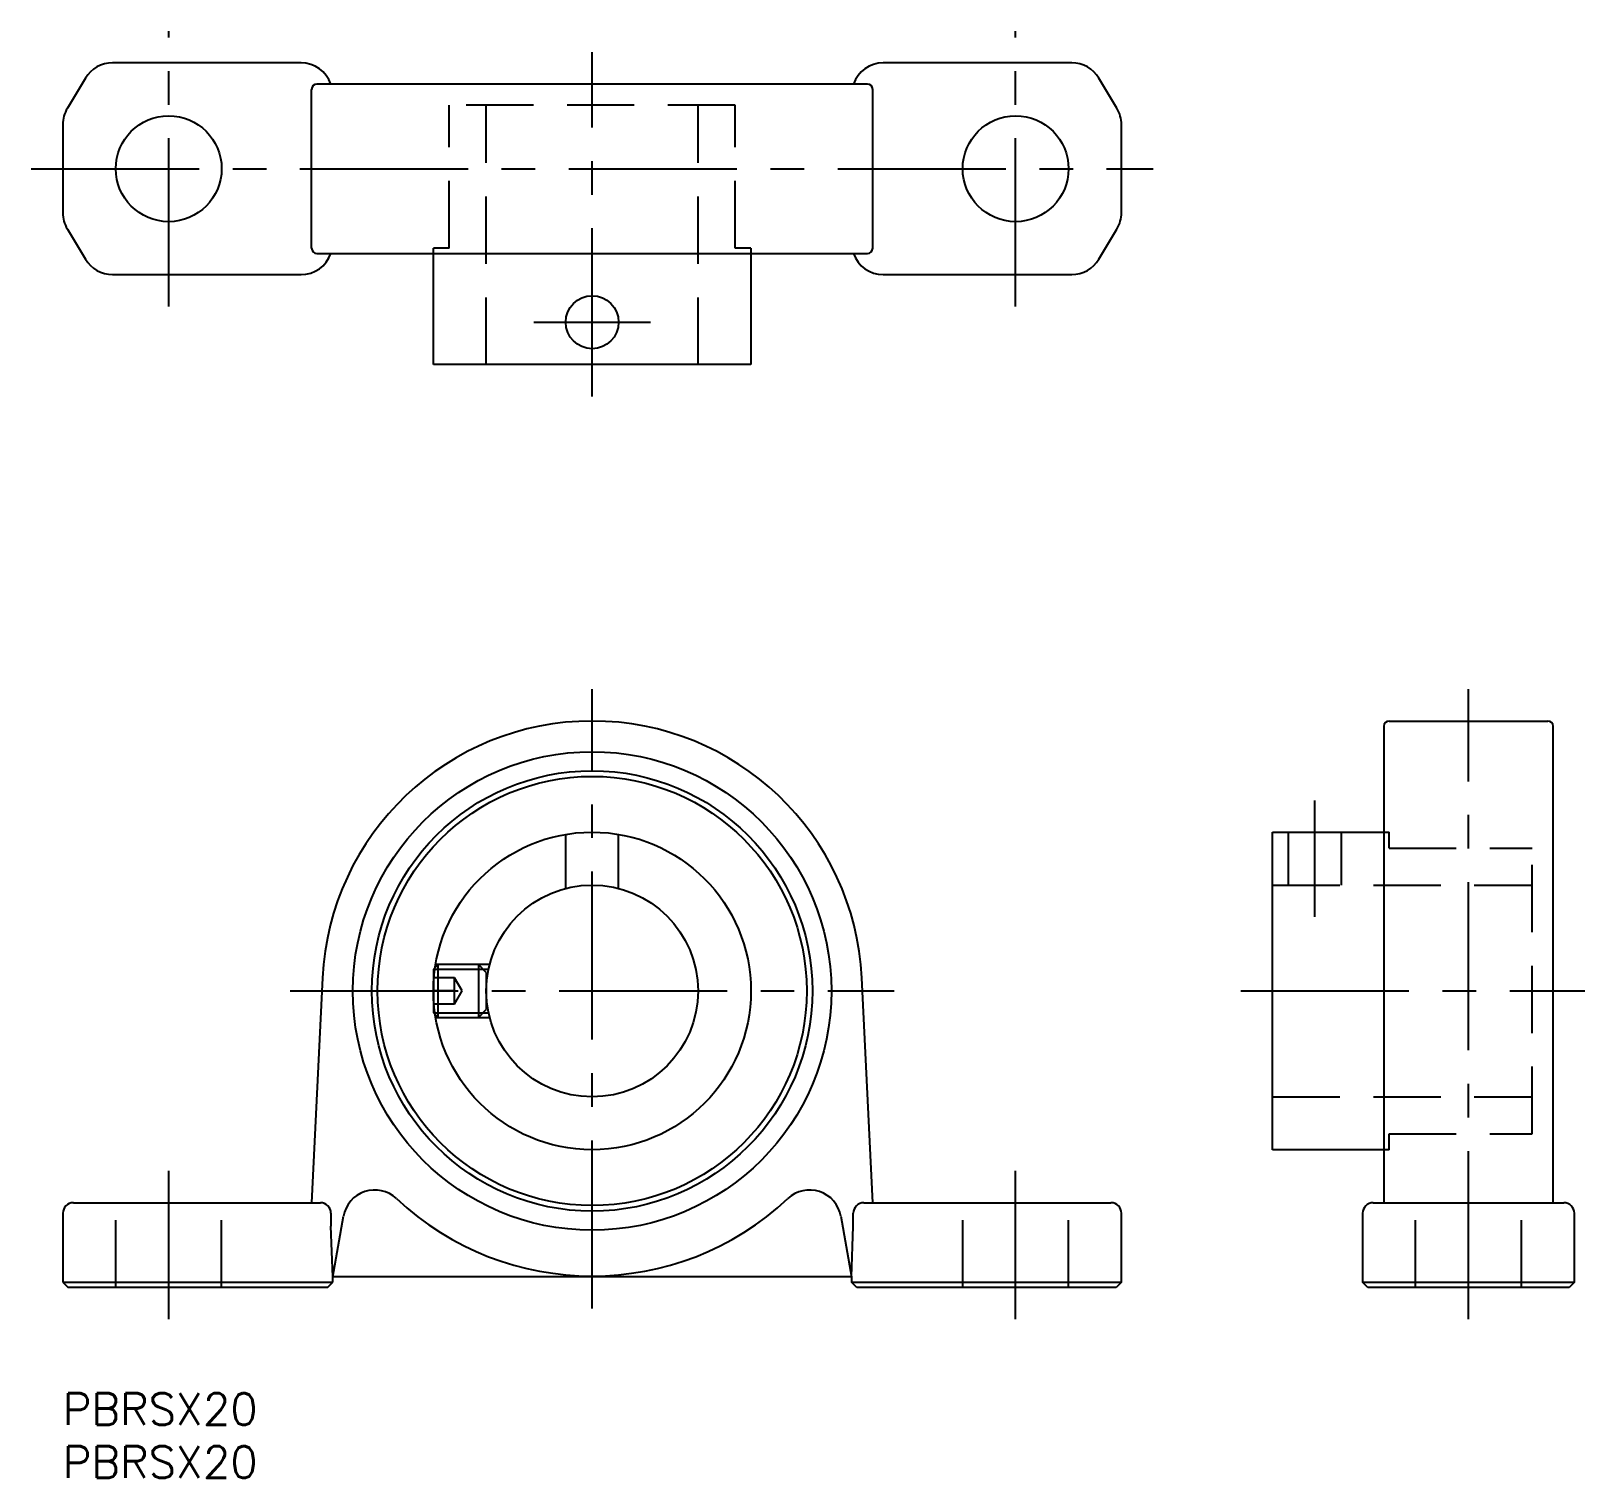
# Model space of a CAD drawing. Extents: x -3 to 144, y -8 to 129.
import ezdxf

# ---------------------------------------------------------------- set-up
doc = ezdxf.new("R2010")
doc.units = 0
doc.header["$LTSCALE"] = 0.5
doc.linetypes.add('CENTER', pattern=[50.8, 31.75, -6.35, 6.35, -6.35])
doc.linetypes.add('DASHED', pattern=[19.05, 12.7, -6.35])
for name, color, linetype in [('MSM_CENTER', 1, 'CENTER'), ('MSM_CONTINUOUS', 7, 'CONTINUOUS'), ('MSM_DASHED', 4, 'DASHED'), ('MSM_NARROW', 5, 'CONTINUOUS'), ('MSM_PART_NUMBER', 7, 'CONTINUOUS')]:
    doc.layers.add(name, color=color, linetype=linetype)
doc.styles.get("Standard").update_dxf_attribs({"font": 'txt.shx', "height": 3, "bigfont": 'bigfont.shx'})

# ---------------------------------------------------------------- blocks, each defined once
blk = doc.blocks.new('*U6')
at = {"layer": 'MSM_PART_NUMBER'}
blk.add_text('PBRSX20', height=3, dxfattribs=at).set_placement((0, -3))
blk = doc.blocks.new('*U7')
at = {"layer": 'MSM_PART_NUMBER'}
blk.add_text('PBRSX20', height=3, dxfattribs=at).set_placement((0, -8))

msp = doc.modelspace()

# ---------------------------------------------------------------- linework, layer by layer
at = {"layer": 'MSM_CENTER'}
for p, q in [((10, 102.67), (10, 128.67)), ((90, 102.67), (90, 128.67)), ((50, 94.17), (50, 126.67)), ((-3, 115.67), (103, 115.67)), ((44.5, 101.17), (55.5, 101.17)), ((50, 8), (50, 66.5)), ((132.78, 7), (132.78, 66.5)), ((118.28, 45), (118.28, 56)), ((21.47, 38), (78.53, 38)), ((111.28, 38), (143.78, 38)), ((10, 7), (10, 21)), ((90, 7), (90, 21))]:
    msp.add_line(p, q, dxfattribs=at)
at = {"layer": 'MSM_CONTINUOUS'}
for p, q in [((22.5, 125.67), (4.7, 125.67)), ((95.3, 125.67), (77.5, 125.67)), ((2.13, 124.22), (0.43, 121.39)), ((76, 123.67), (24, 123.67)), ((99.57, 121.39), (97.87, 124.22)), ((23.5, 108.17), (23.5, 123.17)), ((76.5, 108.17), (76.5, 123.17)), ((0, 119.84), (0, 111.51)), ((100, 111.51), (100, 119.84)), ((0.43, 109.96), (2.13, 107.13)), ((97.87, 107.13), (99.57, 109.96)), ((24, 107.67), (76, 107.67)), ((35, 97.17), (35, 107.67)), ((65, 107.67), (65, 97.17)), ((4.7, 105.67), (22.5, 105.67)), ((77.5, 105.67), (95.3, 105.67)), ((65, 97.17), (35, 97.17)), ((125.28, 63.5), (140.28, 63.5)), ((124.78, 63), (124.78, 18)), ((140.78, 18), (140.78, 63)), ((114.28, 53), (124.78, 53)), ((114.28, 23), (114.28, 53)), ((35.17, 40.23), (35, 40.07)), ((35, 40.07), (35, 35.93)), ((24.53, 39.24), (23.5, 18)), ((76.5, 18), (75.47, 39.24)), ((35, 35.93), (35.17, 35.77)), ((124.78, 23), (114.28, 23)), ((1, 18), (24.33, 18)), ((75.67, 18), (99, 18)), ((123.78, 18), (141.78, 18)), ((0, 17), (0, 10.5)), ((25.33, 17), (25.33, 15.79)), ((25.5, 11), (26.51, 16.72)), ((73.49, 16.72), (74.5, 11)), ((74.67, 15.79), (74.67, 17)), ((100, 10.5), (100, 17)), ((122.78, 17), (122.78, 10.5)), ((142.78, 10.5), (142.78, 17)), ((25.5, 11), (25.33, 15.79)), ((74.5, 11), (74.67, 15.79)), ((0, 10.5), (0.5, 10)), ((0, 10.5), (25.5, 10.5)), ((25, 10), (25.5, 10.5)), ((25.5, 10.5), (25.5, 11)), ((74.5, 11), (25.5, 11)), ((74.5, 11), (74.5, 10.5)), ((75, 10), (74.5, 10.5)), ((74.5, 10.5), (100, 10.5)), ((100, 10.5), (99.5, 10)), ((123.28, 10), (122.78, 10.5)), ((122.78, 10.5), (142.78, 10.5)), ((142.78, 10.5), (142.28, 10)), ((25, 10), (0.5, 10)), ((99.5, 10), (75, 10)), ((142.28, 10), (123.28, 10))]:
    msp.add_line(p, q, dxfattribs=at)
for centre, radius in [((10, 115.67), 5), ((90, 115.67), 5), ((50, 101.17), 2.5), ((50, 38), 22.6), ((50, 38), 20.8), ((50, 38), 20.27), ((50, 38), 15), ((50, 38), 10)]:
    msp.add_circle(centre, radius, dxfattribs=at)
for centre, radius, start, end in [((4.7, 122.67), 3, 90, 149.0362), ((22.5, 122.67), 3, 19.4712, 90), ((77.5, 122.67), 3, 90, 160.5288), ((95.3, 122.67), 3, 30.9638, 90), ((24, 123.17), 0.5, 90, 180), ((76, 123.17), 0.5, 0, 90), ((3, 119.84), 3, 149.0362, 180), ((97, 119.84), 3, 0, 30.9638), ((3, 111.51), 3, 180, 210.9638), ((97, 111.51), 3, 329.0362, 0), ((22.5, 108.67), 3, 270, 340.5288), ((24, 108.17), 0.5, 180, 270), ((77.5, 108.67), 3, 199.4712, 270), ((76, 108.17), 0.5, 270, 0), ((4.7, 108.67), 3, 210.9638, 270), ((95.3, 108.67), 3, 270, 329.0362), ((50, 38), 25.5, 2.7767, 177.2233), ((125.28, 63), 0.5, 90, 180), ((140.28, 63), 0.5, 0, 90), ((29.46, 16.2), 3, 46.7989, 170), ((70.54, 16.2), 3, 10, 133.2011), ((1, 17), 1, 90, 180), ((24.33, 17), 1, 0, 90), ((50, 38.07), 27, 226.7989, 313.2011), ((75.67, 17), 1, 90, 180), ((99, 17), 1, 0, 90), ((123.78, 17), 1, 90, 180), ((141.78, 17), 1, 0, 90)]:
    msp.add_arc(centre, radius, start, end, dxfattribs=at)
at = {"layer": 'MSM_DASHED'}
for p, q in [((36.5, 108.17), (36.5, 121.67)), ((63.5, 121.67), (36.5, 121.67)), ((40, 97.17), (40, 121.67)), ((60, 97.17), (60, 121.67)), ((63.5, 108.17), (63.5, 121.67)), ((36.5, 108.17), (35, 108.17)), ((35, 107.67), (35, 108.17)), ((65, 108.17), (63.5, 108.17)), ((65, 108.17), (65, 107.67)), ((115.78, 48), (115.78, 53)), ((120.78, 48), (120.78, 53)), ((124.78, 53), (125.28, 53)), ((125.28, 51.5), (125.28, 53)), ((47.5, 47.68), (47.5, 52.79)), ((52.5, 47.68), (52.5, 52.79)), ((125.28, 51.5), (138.78, 51.5)), ((138.78, 24.5), (138.78, 51.5)), ((114.28, 48), (138.78, 48)), ((35.14, 40.07), (40.22, 40.07)), ((35.17, 40.23), (35.43, 40.5)), ((40.32, 40.5), (35.21, 40.5)), ((35.43, 40.5), (35.43, 35.5)), ((40, 39.75), (39.25, 40.5)), ((39.25, 40.5), (39.25, 35.5)), ((40, 39.75), (40, 36.25)), ((37, 39.25), (35, 39.25)), ((37, 36.75), (37, 39.25)), ((37.72, 38), (37, 39.25)), ((37, 38), (35, 38)), ((37, 36.75), (35, 36.75)), ((37, 36.75), (37.72, 38)), ((35.14, 35.93), (40.22, 35.93)), ((35.43, 35.5), (35.17, 35.77)), ((35.21, 35.5), (40.32, 35.5)), ((39.25, 35.5), (40, 36.25)), ((114.28, 28), (138.78, 28)), ((125.28, 24.5), (138.78, 24.5)), ((125.28, 23), (125.28, 24.5)), ((125.28, 23), (124.78, 23)), ((5, 10), (5, 18)), ((15, 10), (15, 18)), ((85, 10), (85, 18)), ((95, 10), (95, 18)), ((127.78, 10), (127.78, 18)), ((137.78, 10), (137.78, 18))]:
    msp.add_line(p, q, dxfattribs=at)
at = {"layer": 'MSM_NARROW'}
for p, q in [((35.14, 40.07), (35, 40.07)), ((35.14, 35.93), (35, 35.93))]:
    msp.add_line(p, q, dxfattribs=at)

# ---------------------------------------------------------------- block references
at = {"layer": 'MSM_CONTINUOUS'}
for name in ['*U6', '*U7']:
    msp.add_blockref(name, (0, 0), dxfattribs=at)

doc.saveas('drawing.dxf')
